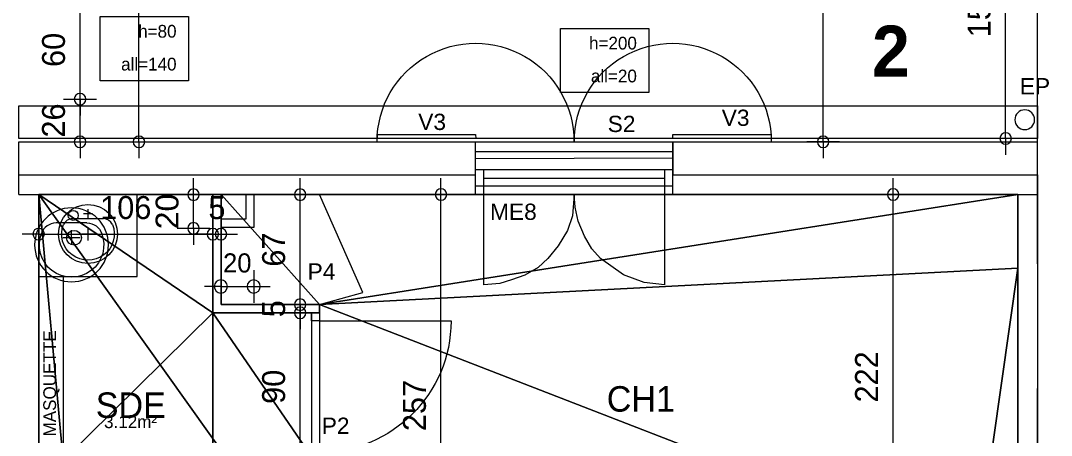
# Model space of a CAD drawing. Header units: metres. Extents: x 1.8 to 61.8, y -52.8 to -10.8.
# Drawn here: x 37.31 to 43.59, y -19.31 to -16.79 of the extents above; entities that cross this region are included whole.
import ezdxf
from ezdxf.enums import TextEntityAlignment as Align
from ezdxf.lldxf.tags import DXFTag

# ---------------------------------------------------------------- set-up
doc = ezdxf.new("R2010")
doc.units = ezdxf.units.M
doc.header["$MEASUREMENT"] = 0
for name, color, linetype in [('Calque commun', 7, 'Continuous'), ('Calque2', 7, 'Continuous'), ('Calque4', 7, 'Continuous'), ('Calque90', 7, 'Continuous'), ('Textes', 7, 'Continuous')]:
    doc.layers.add(name, color=color, linetype=linetype)
doc.styles.add('Arial18', font='arial.ttf', dxfattribs={"height": 0.139163})
doc.styles.add('Arial8', font='arial.ttf', dxfattribs={"height": 0.098961})
doc.styles.add('Century Gothic', font='GOTHICB.TTF', dxfattribs={"height": 0.31023})
doc.styles.add('Century Gothic11', font='GOTHIC.TTF', dxfattribs={"height": 0.139636})
doc.styles.add('Century Gothic19', font='GOTHIC.TTF', dxfattribs={"height": 0.155151})
doc.styles.add('Century Gothic22', font='GOTHIC.TTF', dxfattribs={"height": 0.116363})
doc.styles.add('Century Gothic5', font='GOTHIC.TTF', dxfattribs={"height": 0.077575})
tags = doc.linetypes.add('HIDDEN2', pattern=[0.1875, 0.125, -0.0625]).pattern_tags.tags
tags[6:7] = [DXFTag(74, 4), DXFTag(75, 0), DXFTag(340, '0'), DXFTag(46, 1.0), DXFTag(50, 0.0), DXFTag(44, 0.0), DXFTag(45, 0.0)]
tags[4:5] = [DXFTag(74, 4), DXFTag(75, 0), DXFTag(340, '0'), DXFTag(46, 1.0), DXFTag(50, 0.0), DXFTag(44, 0.0), DXFTag(45, 0.0)]

# ---------------------------------------------------------------- blocks, each defined once
blk = doc.blocks.new('Block54246')
at = {"layer": 'Calque commun', "color": 7, "linetype": 'Continuous', "lineweight": 9}
for p, q in [((43.5037, -26.3266), (43.5037, -19.0266)), ((43.3837, -26.2066), (43.3837, -19.1466))]:
    blk.add_line(p, q, dxfattribs=at)
blk = doc.blocks.new('Block54252')
at = {"layer": 'Calque commun', "color": 7, "linetype": 'Continuous', "lineweight": 18}
for p, q in [((43.5037, -15.3624), (43.5037, -14.3466)), ((43.5037, -18.269), (43.5037, -15.9624))]:
    blk.add_line(p, q, dxfattribs=at)
at = {"layer": 'Calque commun', "color": 7, "linetype": 'Continuous', "lineweight": 9}
for p, q in [((43.7037, -15.3624), (43.7037, -14.5466)), ((43.8237, -15.3624), (43.8237, -14.6666)), ((43.7037, -18.269), (43.7037, -15.9624)), ((43.8237, -18.269), (43.8237, -15.9624))]:
    blk.add_line(p, q, dxfattribs=at)
blk = doc.blocks.new('Block54734')
at = {"layer": 'Calque commun', "color": 7, "linetype": 'Continuous', "lineweight": 9}
blk.add_line((37.4237, -26.2066), (37.4237, -17.8466), dxfattribs=at)
blk = doc.blocks.new('Block54735')
at = {"layer": 'Calque commun', "color": 7, "linetype": 'Continuous', "lineweight": 9}
for p, q in [((37.3037, -17.8466), (37.3037, -17.5266)), ((43.5037, -17.8466), (43.5037, -17.5266)), ((37.3037, -17.7266), (40.0837, -17.7266)), ((41.2837, -17.7266), (43.5037, -17.7266)), ((37.3037, -17.8466), (40.0837, -17.8466)), ((41.2837, -17.8466), (43.5037, -17.8466))]:
    blk.add_line(p, q, dxfattribs=at)
at = {"layer": 'Calque commun', "color": 7, "linetype": 'Continuous', "lineweight": 18}
for p, q in [((37.3037, -17.5266), (40.0837, -17.5266)), ((41.2837, -17.5266), (43.5037, -17.5266))]:
    blk.add_line(p, q, dxfattribs=at)
blk = doc.blocks.new('Block54736')
at = {"layer": 'Calque commun', "color": 7, "linetype": 'Continuous', "lineweight": 9}
for p, q in [((43.5037, -17.7266), (43.5037, -26.3266)), ((43.3837, -17.8466), (43.3837, -26.2066))]:
    blk.add_line(p, q, dxfattribs=at)
blk = doc.blocks.new('@PRES_1_$$_1')
at = {"layer": 'Calque commun', "color": 5, "linetype": 'Continuous', "lineweight": 9}
for p, q in [((0, 0.32), (1.2, 0.32)), ((1.2, 0.15), (0, 0.15)), ((0.05, 0.05), (0.05, 0.15)), ((1.15, 0.15), (1.15, 0.05)), ((0.05, 0.1), (1.15, 0.1)), ((1.2, 0.05), (0, 0.05)), ((0, 0), (1.2, 0))]:
    blk.add_line(p, q, dxfattribs=at)
blk = doc.blocks.new('@PRES_1_$$_1-2')
at = {"layer": 'Calque commun', "color": 7, "linetype": 'Continuous', "lineweight": 9}
blk.add_line((0, 0), (0, 0.32), dxfattribs=at)
blk = doc.blocks.new('@PRES_1_$$_1-3')
at = {"layer": 'Calque commun', "color": 7, "linetype": 'Continuous', "lineweight": 9}
blk.add_line((0, 0), (0, 0.32), dxfattribs=at)
blk = doc.blocks.new('INTER_2D_COMB')
at = {"layer": 'Calque4', "color": 0, "linetype": 'ByBlock', "lineweight": -2}
for name in ['@PRES_1_$$_1', '@PRES_1_$$_1-2']:
    blk.add_blockref(name, (0, 0), dxfattribs=at)
at = {"layer": 'Calque4', "color": 0, "linetype": 'ByBlock', "lineweight": -2, "extrusion": (0, 0, -1), "xscale": -1, "yscale": -1, "zscale": -1, "rotation": -180}
blk.add_blockref('@PRES_1_$$_1-3', (-1.2, 0), dxfattribs=at)
blk = doc.blocks.new('PLACED_COMB')
at = {"layer": 'Calque4', "color": 0, "linetype": 'ByBlock', "lineweight": -2}
blk.add_blockref('INTER_2D_COMB', (0, 0), dxfattribs=at)
blk = doc.blocks.new('new85')
at = {"layer": 'Calque commun', "color": 5, "linetype": 'Continuous', "lineweight": 9}
blk.add_arc((0, 0), 0.5, 0, 359.99941, dxfattribs=at)
blk = doc.blocks.new('new86')
at = {"layer": 'Calque commun', "color": 5, "linetype": 'Continuous', "lineweight": 9}
blk.add_arc((0, 0), 0.5, 0, 359.99941, dxfattribs=at)
blk = doc.blocks.new('DimLine55255')
at = {"layer": 'Calque commun', "color": 5, "linetype": 'Continuous', "lineweight": 9}
for p, q in [((38.0339, -15.6712), (38.0339, -15.5712)), ((37.9339, -15.6713), (38.1339, -15.6712)), ((38.0342, -17.5266), (38.0339, -15.6712)), ((37.9342, -17.5266), (38.1342, -17.5266)), ((38.0342, -17.5266), (38.0343, -17.6266))]:
    blk.add_line(p, q, dxfattribs=at)
at = {"layer": 'Calque commun', "color": 5, "linetype": 'Continuous', "lineweight": 9, "xscale": 0.07000000152307811, "yscale": 0.07000000152307811, "zscale": 0.07000000029802322, "rotation": 90.01071929887948}
for name, p in [('new86', (38.0339, -15.6712)), ('new85', (38.0342, -17.5266))]:
    blk.add_blockref(name, p, dxfattribs=at)
at = {"layer": 'Calque commun', "color": 5, "linetype": 'Continuous', "lineweight": 9, "style": 'Century Gothic11'}
blk.add_text('186', height=0.13964, rotation=90.01072, dxfattribs=at).set_placement((37.9841, -16.5989), align=Align.BOTTOM_CENTER)
blk = doc.blocks.new('new153')
at = {"layer": 'Calque commun', "color": 5, "linetype": 'Continuous', "lineweight": 9}
blk.add_arc((0, 0), 0.5, 0, 359.99941, dxfattribs=at)
blk = doc.blocks.new('new154')
at = {"layer": 'Calque commun', "color": 5, "linetype": 'Continuous', "lineweight": 9}
blk.add_arc((0, 0), 0.5, 0, 359.99941, dxfattribs=at)
blk = doc.blocks.new('DimLine55841')
at = {"layer": 'Calque commun', "color": 5, "linetype": 'Continuous', "lineweight": 9}
for p, q in [((37.6756, -17.267), (37.6756, -17.167)), ((37.5756, -17.267), (37.7756, -17.267)), ((37.6756, -17.5266), (37.6756, -17.267)), ((37.5756, -17.5266), (37.7756, -17.5266)), ((37.6756, -17.5266), (37.6756, -17.6266))]:
    blk.add_line(p, q, dxfattribs=at)
at = {"layer": 'Calque commun', "color": 5, "linetype": 'Continuous', "lineweight": 9, "xscale": 0.07000000029802322, "yscale": 0.07000000029802322, "zscale": 0.07000000029802322, "rotation": 90}
for name, p in [('new154', (37.6756, -17.267)), ('new153', (37.6756, -17.5266))]:
    blk.add_blockref(name, p, dxfattribs=at)
at = {"layer": 'Calque commun', "color": 5, "linetype": 'Continuous', "lineweight": 9, "style": 'Century Gothic11'}
blk.add_text('26', height=0.13964, rotation=90, dxfattribs=at).set_placement((37.6256, -17.3968), align=Align.BOTTOM_CENTER)
blk = doc.blocks.new('new155')
at = {"layer": 'Calque commun', "color": 5, "linetype": 'Continuous', "lineweight": 9}
blk.add_arc((0, 0), 0.5, 0, 359.99941, dxfattribs=at)
blk = doc.blocks.new('new156')
at = {"layer": 'Calque commun', "color": 5, "linetype": 'Continuous', "lineweight": 9}
blk.add_arc((0, 0), 0.5, 0, 359.99941, dxfattribs=at)
blk = doc.blocks.new('DimLine55849')
at = {"layer": 'Calque commun', "color": 5, "linetype": 'Continuous', "lineweight": 9}
for p, q in [((37.6756, -16.667), (37.6756, -16.567)), ((37.5756, -16.667), (37.7756, -16.667)), ((37.6756, -17.267), (37.6756, -16.667)), ((37.5756, -17.267), (37.7756, -17.267)), ((37.6756, -17.267), (37.6756, -17.367))]:
    blk.add_line(p, q, dxfattribs=at)
at = {"layer": 'Calque commun', "color": 5, "linetype": 'Continuous', "lineweight": 9, "xscale": 0.07000000029802322, "yscale": 0.07000000029802322, "zscale": 0.07000000029802322, "rotation": 90}
for name, p in [('new156', (37.6756, -16.667)), ('new155', (37.6756, -17.267))]:
    blk.add_blockref(name, p, dxfattribs=at)
at = {"layer": 'Calque commun', "color": 5, "linetype": 'Continuous', "lineweight": 9, "style": 'Century Gothic11'}
blk.add_text('60', height=0.13964, rotation=90, dxfattribs=at).set_placement((37.6256, -16.967), align=Align.BOTTOM_CENTER)
blk = doc.blocks.new('new159')
at = {"layer": 'Calque commun', "color": 5, "linetype": 'Continuous', "lineweight": 9}
blk.add_arc((0, 0), 0.5, 0, 359.99941, dxfattribs=at)
blk = doc.blocks.new('new160')
at = {"layer": 'Calque commun', "color": 5, "linetype": 'Continuous', "lineweight": 9}
blk.add_arc((0, 0), 0.5, 0, 359.99941, dxfattribs=at)
blk = doc.blocks.new('DimLine55865')
at = {"layer": 'Calque commun', "color": 5, "linetype": 'Continuous', "lineweight": 9}
for p, q in [((43.3102, -15.9624), (43.3102, -15.8624)), ((43.4101, -15.9624), (43.2102, -15.9624)), ((43.3102, -17.5066), (43.3102, -15.9624)), ((43.4101, -17.5066), (43.2102, -17.5066)), ((43.3102, -17.5066), (43.3102, -17.6066))]:
    blk.add_line(p, q, dxfattribs=at)
at = {"layer": 'Calque commun', "color": 5, "linetype": 'Continuous', "lineweight": 9, "xscale": 0.07000000029802322, "yscale": 0.07000000029802322, "zscale": 0.07000000029802322, "rotation": 90}
for name, p in [('new160', (43.3102, -15.9624)), ('new159', (43.3102, -17.5066))]:
    blk.add_blockref(name, p, dxfattribs=at)
at = {"layer": 'Calque commun', "color": 5, "linetype": 'Continuous', "lineweight": 9, "style": 'Century Gothic11'}
blk.add_text('154', height=0.13964, rotation=90, dxfattribs=at).set_placement((43.2602, -16.7345), align=Align.BOTTOM_CENTER)
blk = doc.blocks.new('new301')
at = {"layer": 'Calque commun', "color": 5, "linetype": 'Continuous', "lineweight": 9}
blk.add_arc((0, 0), 0.5, 0, 359.99941, dxfattribs=at)
blk = doc.blocks.new('new302')
at = {"layer": 'Calque commun', "color": 5, "linetype": 'Continuous', "lineweight": 9}
blk.add_arc((0, 0), 0.5, 0, 359.99941, dxfattribs=at)
blk = doc.blocks.new('DimLine59159')
at = {"layer": 'Calque commun', "color": 5, "linetype": 'Continuous', "lineweight": 9}
for p, q in [((42.1987, -14.3466), (42.1987, -14.2466)), ((42.2987, -14.3466), (42.0987, -14.3466)), ((42.1991, -17.5266), (42.1987, -14.3466)), ((42.299, -17.5266), (42.0991, -17.5266)), ((42.1991, -17.5266), (42.1991, -17.6266))]:
    blk.add_line(p, q, dxfattribs=at)
at = {"layer": 'Calque commun', "color": 5, "linetype": 'Continuous', "lineweight": 9, "xscale": 0.07000000071530608, "yscale": 0.07000000071530608, "zscale": 0.07000000029802322, "rotation": 90.00625610286899}
for name, p in [('new302', (42.1987, -14.3466)), ('new301', (42.1991, -17.5266))]:
    blk.add_blockref(name, p, dxfattribs=at)
at = {"layer": 'Calque commun', "color": 5, "linetype": 'Continuous', "lineweight": 9, "style": 'Century Gothic11'}
blk.add_text('318', height=0.13964, rotation=90.00625, dxfattribs=at).set_placement((42.1489, -15.9366), align=Align.BOTTOM_CENTER)
blk = doc.blocks.new('@PRES_1_$$_1-58')
at = {"layer": 'Calque commun', "color": 5, "linetype": 'Continuous', "lineweight": 9}
blk.add_line((0.05, 0.05), (0.05, 0.85), dxfattribs=at)
at = {"layer": 'Calque commun', "color": 5, "linetype": 'Continuous', "lineweight": 9, "extrusion": (0, 0, -1)}
blk.add_arc((-0.05, 0.05), 0.8, 90, 180, dxfattribs=at)
at = {"layer": 'Calque commun', "color": 5, "linetype": 'Continuous', "lineweight": 9}
mesh = blk.add_polyface(dxfattribs=at)
corners = [(0, 0), (0, 0.05), (0.05, 0.05), (0.05, 0)]
mesh.append_faces([[corners[k] for k in face] for face in [(0, 1, 2, 3)]], dxfattribs={"color": 5})
mesh = blk.add_polyface(dxfattribs=at)
corners = [(0.85, 0), (0.85, 0.05), (0.9, 0.05), (0.9, 0)]
mesh.append_faces([[corners[k] for k in face] for face in [(0, 1, 2, 3)]], dxfattribs={"color": 5})
blk = doc.blocks.new('@PRES_1_$$_1-59')
at = {"layer": 'Calque commun', "color": 0, "linetype": 'ByBlock', "lineweight": -2}
blk.add_line((0, 0), (0, 0.05), dxfattribs=at)
blk = doc.blocks.new('@PRES_1_$$_1-60')
at = {"layer": 'Calque commun', "color": 0, "linetype": 'ByBlock', "lineweight": -2}
blk.add_line((0, 0), (0, 0.05), dxfattribs=at)
blk = doc.blocks.new('INTER_2D_COMB20')
at = {"layer": 'Calque commun', "color": 0, "linetype": 'ByBlock', "lineweight": -2}
blk.add_blockref('@PRES_1_$$_1-58', (0, 0), dxfattribs=at)
at = {"layer": 'Calque commun', "color": 15, "linetype": 'Continuous', "lineweight": 18}
blk.add_blockref('@PRES_1_$$_1-59', (0, 0), dxfattribs=at)
at = {"layer": 'Calque commun', "color": 15, "linetype": 'Continuous', "lineweight": 18, "extrusion": (0, 0, -1), "xscale": -1, "yscale": -1, "zscale": -1, "rotation": -180}
blk.add_blockref('@PRES_1_$$_1-60', (-0.9, 0), dxfattribs=at)
blk = doc.blocks.new('PLACED_COMB20')
at = {"layer": 'Calque commun', "color": 0, "linetype": 'ByBlock', "lineweight": -2}
blk.add_blockref('INTER_2D_COMB20', (0, 0), dxfattribs=at)
blk = doc.blocks.new('xmodule1pcentniv1-13')
at = {"layer": 'Calque commun', "color": 5, "linetype": 'Continuous', "lineweight": 9}
blk.add_arc((0, 0), 0.5, 0, 359.99941, dxfattribs=at)
blk = doc.blocks.new('xmodule1pcentniv1-14')
at = {"layer": 'Calque commun', "color": 5, "linetype": 'Continuous', "lineweight": 9}
blk.add_arc((0, 0), 0.5, 0, 359.99941, dxfattribs=at)
blk = doc.blocks.new('DimLine54955')
at = {"layer": 'Calque commun', "color": 5, "linetype": 'Continuous', "lineweight": 9}
for p, q in [((42.6251, -17.8273), (42.6251, -17.7273)), ((42.5251, -17.8273), (42.7251, -17.8273)), ((42.6251, -20.0466), (42.6251, -17.8273)), ((42.7251, -20.0466), (42.5251, -20.0466)), ((42.6251, -20.0466), (42.6251, -20.1466))]:
    blk.add_line(p, q, dxfattribs=at)
at = {"layer": 'Calque commun', "color": 5, "linetype": 'Continuous', "lineweight": 9, "xscale": 0.07000000029802322, "yscale": 0.07000000029802322, "zscale": 0.07000000029802322, "rotation": 90}
for name, p in [('xmodule1pcentniv1-14', (42.6251, -17.8273)), ('xmodule1pcentniv1-13', (42.6251, -20.0466))]:
    blk.add_blockref(name, p, dxfattribs=at)
at = {"layer": 'Calque commun', "color": 5, "linetype": 'Continuous', "lineweight": 9, "style": 'Century Gothic11'}
blk.add_text('222', height=0.13964, rotation=90, dxfattribs=at).set_placement((42.5751, -18.937), align=Align.BOTTOM_CENTER)
blk = doc.blocks.new('xmodule1pcentniv1-35')
at = {"layer": 'Calque commun', "color": 5, "linetype": 'Continuous', "lineweight": 9}
blk.add_arc((0, 0), 0.5, 0, 359.99941, dxfattribs=at)
blk = doc.blocks.new('xmodule1pcentniv1-36')
at = {"layer": 'Calque commun', "color": 5, "linetype": 'Continuous', "lineweight": 9}
blk.add_arc((0, 0), 0.5, 0, 359.99941, dxfattribs=at)
blk = doc.blocks.new('DimLine55043')
at = {"layer": 'Calque commun', "color": 5, "linetype": 'Continuous', "lineweight": 9}
for p, q in [((39.8728, -17.8266), (39.8728, -17.7266)), ((39.9728, -17.8266), (39.7728, -17.8266)), ((39.8728, -20.396), (39.8728, -17.8266)), ((39.9728, -20.396), (39.7728, -20.396)), ((39.8728, -20.396), (39.8728, -20.496))]:
    blk.add_line(p, q, dxfattribs=at)
at = {"layer": 'Calque commun', "color": 5, "linetype": 'Continuous', "lineweight": 9, "xscale": 0.07000000029802322, "yscale": 0.07000000029802322, "zscale": 0.07000000029802322, "rotation": 90}
for name, p in [('xmodule1pcentniv1-36', (39.8728, -17.8266)), ('xmodule1pcentniv1-35', (39.8728, -20.396))]:
    blk.add_blockref(name, p, dxfattribs=at)
at = {"layer": 'Calque commun', "color": 5, "linetype": 'Continuous', "lineweight": 9, "style": 'Century Gothic11'}
blk.add_text('257', height=0.13964, rotation=90, dxfattribs=at).set_placement((39.8228, -19.1113), align=Align.BOTTOM_CENTER)
blk = doc.blocks.new('xmodule1pcentniv1-51')
at = {"layer": 'Calque commun', "color": 5, "linetype": 'Continuous', "lineweight": 9}
blk.add_arc((0, 0), 0.5, 0, 359.99941, dxfattribs=at)
blk = doc.blocks.new('xmodule1pcentniv1-52')
at = {"layer": 'Calque commun', "color": 5, "linetype": 'Continuous', "lineweight": 9}
blk.add_arc((0, 0), 0.5, 0, 359.99941, dxfattribs=at)
blk = doc.blocks.new('DimLine55123')
at = {"layer": 'Calque commun', "color": 5, "linetype": 'Continuous', "lineweight": 9}
for p, q in [((39.0154, -18.5473), (39.0154, -18.4473)), ((38.9154, -18.5473), (39.1154, -18.5473)), ((39.0154, -19.4473), (39.0154, -18.5473)), ((38.9154, -19.4473), (39.1154, -19.4473)), ((39.0154, -19.4473), (39.0154, -19.5473))]:
    blk.add_line(p, q, dxfattribs=at)
at = {"layer": 'Calque commun', "color": 5, "linetype": 'Continuous', "lineweight": 9, "xscale": 0.07000000029802322, "yscale": 0.07000000029802322, "zscale": 0.07000000029802322, "rotation": 90}
for name, p in [('xmodule1pcentniv1-52', (39.0154, -18.5473)), ('xmodule1pcentniv1-51', (39.0154, -19.4473))]:
    blk.add_blockref(name, p, dxfattribs=at)
at = {"layer": 'Calque commun', "color": 5, "linetype": 'Continuous', "lineweight": 9, "style": 'Century Gothic11'}
blk.add_text('90', height=0.13964, rotation=90, dxfattribs=at).set_placement((38.9654, -18.9973), align=Align.BOTTOM_CENTER)
blk = doc.blocks.new('xmodule1pcentniv1-53')
at = {"layer": 'Calque commun', "color": 5, "linetype": 'Continuous', "lineweight": 9}
blk.add_arc((0, 0), 0.5, 0, 359.99941, dxfattribs=at)
blk = doc.blocks.new('xmodule1pcentniv1-54')
at = {"layer": 'Calque commun', "color": 5, "linetype": 'Continuous', "lineweight": 9}
blk.add_arc((0, 0), 0.5, 0, 359.99941, dxfattribs=at)
blk = doc.blocks.new('DimLine55131')
at = {"layer": 'Calque commun', "color": 5, "linetype": 'Continuous', "lineweight": 9}
for p, q in [((39.0154, -18.4973), (39.0154, -18.3973)), ((38.9154, -18.4973), (39.1154, -18.4973)), ((39.0154, -18.5473), (39.0154, -18.4973)), ((38.9154, -18.5473), (39.1154, -18.5473)), ((39.0154, -18.5473), (39.0154, -18.6473))]:
    blk.add_line(p, q, dxfattribs=at)
at = {"layer": 'Calque commun', "color": 5, "linetype": 'Continuous', "lineweight": 9, "xscale": 0.07000000029802322, "yscale": 0.07000000029802322, "zscale": 0.07000000029802322, "rotation": 90}
for name, p in [('xmodule1pcentniv1-54', (39.0154, -18.4973)), ('xmodule1pcentniv1-53', (39.0154, -18.5473))]:
    blk.add_blockref(name, p, dxfattribs=at)
at = {"layer": 'Calque commun', "color": 5, "linetype": 'Continuous', "lineweight": 9, "style": 'Century Gothic11'}
blk.add_text('5', height=0.1396, rotation=90, dxfattribs=at).set_placement((38.9654, -18.5223), align=Align.BOTTOM_CENTER)
blk = doc.blocks.new('xmodule1pcentniv1-55')
at = {"layer": 'Calque commun', "color": 5, "linetype": 'Continuous', "lineweight": 9}
blk.add_arc((0, 0), 0.5, 0, 359.99941, dxfattribs=at)
blk = doc.blocks.new('xmodule1pcentniv1-56')
at = {"layer": 'Calque commun', "color": 5, "linetype": 'Continuous', "lineweight": 9}
blk.add_arc((0, 0), 0.5, 0, 359.99941, dxfattribs=at)
blk = doc.blocks.new('DimLine55139')
at = {"layer": 'Calque commun', "color": 5, "linetype": 'Continuous', "lineweight": 9}
for p, q in [((39.0154, -17.828), (39.0154, -17.728)), ((38.9154, -17.828), (39.1154, -17.828)), ((39.0154, -18.4973), (39.0154, -17.828)), ((38.9154, -18.4973), (39.1154, -18.4973)), ((39.0154, -18.4973), (39.0154, -18.5973))]:
    blk.add_line(p, q, dxfattribs=at)
at = {"layer": 'Calque commun', "color": 5, "linetype": 'Continuous', "lineweight": 9, "xscale": 0.07000000029802322, "yscale": 0.07000000029802322, "zscale": 0.07000000029802322, "rotation": 90}
for name, p in [('xmodule1pcentniv1-56', (39.0154, -17.828)), ('xmodule1pcentniv1-55', (39.0154, -18.4973))]:
    blk.add_blockref(name, p, dxfattribs=at)
at = {"layer": 'Calque commun', "color": 5, "linetype": 'Continuous', "lineweight": 9, "style": 'Century Gothic11'}
blk.add_text('67', height=0.13964, rotation=90, dxfattribs=at).set_placement((38.9654, -18.1626), align=Align.BOTTOM_CENTER)
blk = doc.blocks.new('xmodule1pcentniv1-69')
at = {"layer": 'Calque commun', "color": 5, "linetype": 'Continuous', "lineweight": 9}
blk.add_arc((0, 0), 0.5, 0, 359.99941, dxfattribs=at)
blk = doc.blocks.new('xmodule1pcentniv1-70')
at = {"layer": 'Calque commun', "color": 5, "linetype": 'Continuous', "lineweight": 9}
blk.add_arc((0, 0), 0.5, 0, 359.99941, dxfattribs=at)
blk = doc.blocks.new('DimLine55219')
at = {"layer": 'Calque commun', "color": 5, "linetype": 'Continuous', "lineweight": 9}
for p, q in [((38.4838, -17.9684), (38.4838, -18.1684)), ((38.5338, -18.1684), (38.5338, -17.9684)), ((38.4838, -18.0684), (38.3838, -18.0684)), ((38.4838, -18.0684), (38.5338, -18.0684)), ((38.5338, -18.0684), (38.6338, -18.0684))]:
    blk.add_line(p, q, dxfattribs=at)
at = {"layer": 'Calque commun', "color": 5, "linetype": 'Continuous', "lineweight": 9, "xscale": 0.07000000029802322, "yscale": 0.07000000029802322, "zscale": 0.07000000029802322}
for name, p in [('xmodule1pcentniv1-69', (38.4838, -18.0684)), ('xmodule1pcentniv1-70', (38.5338, -18.0684))]:
    blk.add_blockref(name, p, dxfattribs=at)
at = {"layer": 'Calque commun', "color": 5, "linetype": 'Continuous', "lineweight": 9, "style": 'Century Gothic11'}
blk.add_text('5', height=0.1396, dxfattribs=at).set_placement((38.5088, -18.0184), align=Align.BOTTOM_CENTER)
blk = doc.blocks.new('xmodule1pcentniv1-71')
at = {"layer": 'Calque commun', "color": 5, "linetype": 'Continuous', "lineweight": 9}
blk.add_arc((0, 0), 0.5, 0, 359.99941, dxfattribs=at)
blk = doc.blocks.new('xmodule1pcentniv1-72')
at = {"layer": 'Calque commun', "color": 5, "linetype": 'Continuous', "lineweight": 9}
blk.add_arc((0, 0), 0.5, 0, 359.99941, dxfattribs=at)
blk = doc.blocks.new('DimLine55227')
at = {"layer": 'Calque commun', "color": 5, "linetype": 'Continuous', "lineweight": 9}
for p, q in [((37.4238, -17.9677), (37.4237, -18.1677)), ((38.4838, -17.9684), (38.4837, -18.1684)), ((37.4237, -18.0677), (37.3237, -18.0676)), ((37.4237, -18.0677), (38.4838, -18.0684)), ((38.4838, -18.0684), (38.5838, -18.0685))]:
    blk.add_line(p, q, dxfattribs=at)
at = {"layer": 'Calque commun', "color": 5, "linetype": 'Continuous', "lineweight": 9, "xscale": 0.06999999328768533, "yscale": 0.06999999328768533, "zscale": 0.07000000029802322, "rotation": -0.03793334936625004}
for name, p in [('xmodule1pcentniv1-71', (37.4237, -18.0677)), ('xmodule1pcentniv1-72', (38.4838, -18.0684))]:
    blk.add_blockref(name, p, dxfattribs=at)
at = {"layer": 'Calque commun', "color": 5, "linetype": 'Continuous', "lineweight": 9, "style": 'Century Gothic11'}
blk.add_text('106', height=0.13964, rotation=359.96206, dxfattribs=at).set_placement((37.9538, -18.0181), align=Align.BOTTOM_CENTER)
blk = doc.blocks.new('vasque1')
at = {"layer": 'Calque2', "color": 6, "linetype": 'Continuous', "lineweight": 9}
for p, q in [((-0.094, -0.092), (0.094, -0.092)), ((-0.0533, -0.182), (0.0533, -0.182)), ((0, -0.182), (0, -0.135)), ((0, -0.182), (0, -0.224))]:
    blk.add_line(p, q, dxfattribs=at)
at = {"layer": 'Calque2', "color": 6, "linetype": 'Continuous', "lineweight": 9, "flags": 128}
for points in [[(0, -0.45, -1), (0, 0)], [(0, 0, -1), (0, -0.45)], [(0.02, -0.046, 1), (-0.04, -0.046, 1), (0.02, -0.046)], [(-0.094, -0.092, 0.324927), (-0.1834, -0.157)], [(0.094, -0.092, -0.324927), (0.1834, -0.157)], [(-0.1814, -0.1514, 1.494518), (0.1814, -0.1514)], [(0.03, -0.182, 1), (-0.06, -0.182, 1), (0.03, -0.182)]]:
    blk.add_lwpolyline(points, format="xyb", dxfattribs=at)
blk = doc.blocks.new('vasqu450')
at = {"layer": 'Calque commun', "color": 6, "linetype": 'Continuous', "lineweight": 9}
blk.add_line((0.1207, 0.1168), (-0.1173, 0.117), dxfattribs=at)
for radius, start, end in [(0.225, 359.99999, 359.9994), (0.2, 158.39995, 21.60003)]:
    blk.add_arc((0, 0), radius, start, end, dxfattribs=at)
at = {"layer": 'Calque commun', "color": 6, "linetype": 'Continuous', "lineweight": 9, "extrusion": (0, 0, -1)}
for centre, start, end in [((0.112, 0.0327), 28.97343, 86.40656), ((-0.112, 0.0327), 93.59344, 151.02657)]:
    blk.add_arc(centre, 0.0845, start, end, dxfattribs=at)
at = {"layer": 'Calque90', "color": 6, "linetype": 'Continuous', "lineweight": 9}
for p, q in [((0, 0.19), (0, 0.12)), ((0.035, 0.155), (-0.035, 0.155)), ((-0.05, 0), (0.05, 0)), ((0, 0.05), (0, -0.05))]:
    blk.add_line(p, q, dxfattribs=at)
blk = doc.blocks.new('meuble vasque 60x50')
at = {"layer": 'Calque commun', "color": 0, "linetype": 'ByBlock', "lineweight": -2, "xscale": 0.800000011920929, "yscale": 0.800000011920929, "zscale": 0.800000011920929}
blk.add_blockref('vasqu450', (0.2994, -0.241), dxfattribs=at)
at = {"layer": 'Calque commun', "color": 0, "linetype": 'ByBlock', "lineweight": -2}
blk.add_blockref('vasque1', (0.3994, -0.0819), dxfattribs=at)
at = {"layer": 'Calque commun', "color": 6, "linetype": 'Continuous', "lineweight": 9}
mesh = blk.add_polyface(dxfattribs=at)
corners = [(-0.0006, -0.0002), (0.5994, -0.0002), (0.5994, -0.5002), (-0.0006, -0.5002)]
mesh.append_faces([[corners[k] for k in face] for face in [(0, 1, 2, 3)]], dxfattribs={"color": 6})
blk = doc.blocks.new('xmodule1pcentniv1-107')
at = {"layer": 'Calque commun', "color": 5, "linetype": 'Continuous', "lineweight": 9}
blk.add_arc((0, 0), 0.5, 0, 359.99941, dxfattribs=at)
blk = doc.blocks.new('xmodule1pcentniv1-108')
at = {"layer": 'Calque commun', "color": 5, "linetype": 'Continuous', "lineweight": 9}
blk.add_arc((0, 0), 0.5, 0, 359.99941, dxfattribs=at)
blk = doc.blocks.new('DimLine60944')
at = {"layer": 'Calque commun', "color": 5, "linetype": 'Continuous', "lineweight": 9}
for p, q in [((38.3666, -17.828), (38.3666, -17.728)), ((38.4666, -17.828), (38.2666, -17.828)), ((38.3666, -18.033), (38.3666, -17.828)), ((38.4666, -18.033), (38.2666, -18.033)), ((38.3666, -18.033), (38.3666, -18.133))]:
    blk.add_line(p, q, dxfattribs=at)
at = {"layer": 'Calque commun', "color": 5, "linetype": 'Continuous', "lineweight": 9, "xscale": 0.07000000029802322, "yscale": 0.07000000029802322, "zscale": 0.07000000029802322, "rotation": 90}
for name, p in [('xmodule1pcentniv1-108', (38.3666, -17.828)), ('xmodule1pcentniv1-107', (38.3666, -18.033))]:
    blk.add_blockref(name, p, dxfattribs=at)
at = {"layer": 'Calque commun', "color": 5, "linetype": 'Continuous', "lineweight": 9, "style": 'Arial18'}
blk.add_text('20', height=0.13916, rotation=90, dxfattribs=at).set_placement((38.3166, -17.9305), align=Align.BOTTOM_CENTER)
blk = doc.blocks.new('xmodule1pcentniv1-113')
at = {"layer": 'Calque commun', "color": 5, "linetype": 'Continuous', "lineweight": 9}
blk.add_arc((0, 0), 0.5, 0, 359.99941, dxfattribs=at)
blk = doc.blocks.new('xmodule1pcentniv1-114')
at = {"layer": 'Calque commun', "color": 5, "linetype": 'Continuous', "lineweight": 9}
blk.add_arc((0, 0), 0.5, 0, 359.99941, dxfattribs=at)
blk = doc.blocks.new('DimLine60990')
at = {"layer": 'Calque commun', "color": 5, "linetype": 'Continuous', "lineweight": 9}
for p, q in [((38.5326, -18.2865), (38.5326, -18.4865)), ((38.7326, -18.2865), (38.7326, -18.4865)), ((38.5326, -18.3865), (38.4326, -18.3865)), ((38.5326, -18.3865), (38.7326, -18.3865)), ((38.7326, -18.3865), (38.8326, -18.3865))]:
    blk.add_line(p, q, dxfattribs=at)
at = {"layer": 'Calque commun', "color": 5, "linetype": 'Continuous', "lineweight": 9, "xscale": 0.07999999821186066, "yscale": 0.07999999821186066, "zscale": 0.07999999821186066}
for name, p in [('xmodule1pcentniv1-113', (38.5326, -18.3865)), ('xmodule1pcentniv1-114', (38.7326, -18.3865))]:
    blk.add_blockref(name, p, dxfattribs=at)
at = {"layer": 'Calque commun', "color": 5, "linetype": 'Continuous', "lineweight": 9, "style": 'Century Gothic22'}
blk.add_text('20', height=0.11636, rotation=0.00382, dxfattribs=at).set_placement((38.6326, -18.3365), align=Align.BOTTOM_CENTER)
blk = doc.blocks.new('xmodule1pcentniv1-117')
at = {"layer": 'Calque commun', "color": 15, "linetype": 'Continuous', "lineweight": 18}
for p, q in [((38.4838, -18.5467), (38.4838, -17.8273)), ((38.4838, -17.8273), (38.5338, -17.8273)), ((38.5338, -18.028), (38.5338, -17.8273)), ((38.6838, -17.8279), (38.6838, -17.9779)), ((38.6838, -17.8279), (38.7338, -17.8279)), ((38.7338, -17.8279), (38.7338, -18.0279)), ((38.6838, -17.9779), (38.5338, -17.978)), ((38.7338, -18.0279), (38.5338, -18.028)), ((38.5338, -18.4967), (38.5338, -18.078)), ((39.1338, -18.4967), (38.5338, -18.4967)), ((39.1338, -18.5467), (39.1338, -18.4967)), ((39.1338, -18.5467), (38.4838, -18.5467)), ((39.1338, -18.5467), (39.0838, -18.5467)), ((39.0838, -18.5467), (39.0838, -18.5467)), ((39.1338, -18.5467), (39.1338, -18.5467))]:
    blk.add_line(p, q, dxfattribs=at)
at = {"layer": 'Calque commun', "color": 7, "linetype": 'Continuous', "lineweight": 9}
for p, q in [((39.3969, -18.4225), (39.1338, -17.8273)), ((37.5737, -18.3266), (37.5737, -19.6266)), ((39.1338, -18.4967), (39.3969, -18.4225))]:
    blk.add_line(p, q, dxfattribs=at)
at = {"layer": 'Calque commun', "color": 5, "linetype": 'Continuous', "lineweight": 9}
for name in ['DimLine60944', 'DimLine55139', 'DimLine55043', 'DimLine54955', 'DimLine55227', 'DimLine55219', 'DimLine60990', 'DimLine55123', 'DimLine55131']:
    blk.add_blockref(name, (0, 0), dxfattribs=at)
at = {"layer": 'Calque commun', "color": 0, "linetype": 'ByBlock', "lineweight": -2, "extrusion": (0, 0, -1), "xscale": -1, "yscale": -1, "zscale": -1, "rotation": -180}
blk.add_blockref('meuble vasque 60x50', (-38.0232, -17.8265), dxfattribs=at)
at = {"layer": 'Calque commun', "color": 0, "linetype": 'ByBlock', "lineweight": -2, "rotation": -90}
blk.add_blockref('PLACED_COMB20', (39.0838, -18.5467), dxfattribs=at)
at = {"layer": 'Textes', "color": 5, "linetype": 'ByBlock', "lineweight": -2, "style": 'Arial8'}
for s, p in [('P4', (39.23, -18.3748)), ('P2', (39.3161, -19.3133))]:
    blk.add_text(s, height=0.09896, dxfattribs=at).set_placement(p, align=Align.BOTTOM_RIGHT)
at = {"layer": 'Textes', "color": 5, "linetype": 'ByBlock', "lineweight": -2, "style": 'Century Gothic5'}
blk.add_text('MASQUETTE', height=0.07758, rotation=90, dxfattribs=at).set_placement((37.4519, -19.2994), align=Align.TOP_LEFT)
at = {"layer": 'Textes', "color": 5, "linetype": 'ByBlock', "lineweight": -2, "style": 'Century Gothic19'}
for s, p in [('CH1', (40.8819, -18.9934)), ('SDE', (37.7712, -19.0316))]:
    blk.add_text(s, height=0.15515, dxfattribs=at).set_placement(p, align=Align.TOP_LEFT)
at = {"layer": 'Textes', "color": 9, "linetype": 'ByBlock', "lineweight": -2, "style": 'Century Gothic5'}
blk.add_text('3.12m²', height=0.07758, dxfattribs=at).set_placement((37.8217, -19.2721), align=Align.BOTTOM_LEFT)
at = {"layer": 'Calque commun', "color": 9, "linetype": 'Continuous', "lineweight": 9}
mesh = blk.add_polyface(dxfattribs=at)
corners = [(37.5738, -20.3961), (37.5737, -19.4467), (38.4838, -19.4467), (39.0838, -19.4217), (39.0838, -19.4467), (37.4237, -17.8266), (38.4838, -18.5467), (38.4838, -17.8273), (38.4838, -20.3967), (37.4237, -19.4467), (39.0838, -18.5467)]
mesh.append_faces([[corners[k] for k in face] for face in [(0, 2, 8), (5, 1, 9)]], dxfattribs={"vtx0": -1, "color": 9})
mesh.append_faces([[corners[k] for k in face] for face in [(5, 6, 1), (6, 3, 2), (6, 2, 1)]], dxfattribs={"vtx0": -1, "vtx1": -1, "vtx2": -1, "color": 9})
mesh.append_faces([[corners[k] for k in face] for face in [(0, 1, 2)]], dxfattribs={"vtx1": -1, "vtx2": -1, "color": 9})
mesh.append_faces([[corners[k] for k in face] for face in [(3, 4, 2), (5, 7, 6), (6, 10, 3)]], dxfattribs={"vtx2": -1, "color": 9})
mesh = blk.add_polyface(dxfattribs=at)
corners = [(43.1337, -20.0466), (39.1338, -18.4974), (39.1338, -19.4974), (38.5338, -17.828), (38.5338, -18.4974), (43.3837, -18.2747), (43.3837, -17.8266), (43.1337, -20.3967), (38.5338, -20.3974), (38.5338, -19.4974), (43.3837, -20.0466)]
mesh.append_faces([[corners[k] for k in face] for face in [(8, 2, 9)]], dxfattribs={"vtx0": -1, "color": 9})
mesh.append_faces([[corners[k] for k in face] for face in [(3, 1, 6)]], dxfattribs={"vtx0": -1, "vtx1": -1, "color": 9})
mesh.append_faces([[corners[k] for k in face] for face in [(1, 5, 6), (0, 5, 1)]], dxfattribs={"vtx0": -1, "vtx1": -1, "vtx2": -1, "color": 9})
mesh.append_faces([[corners[k] for k in face] for face in [(0, 1, 2)]], dxfattribs={"vtx0": -1, "vtx2": -1, "color": 9})
mesh.append_faces([[corners[k] for k in face] for face in [(7, 0, 2), (8, 7, 2)]], dxfattribs={"vtx1": -1, "vtx2": -1, "color": 9})
mesh.append_faces([[corners[k] for k in face] for face in [(3, 4, 1), (0, 10, 5)]], dxfattribs={"vtx2": -1, "color": 9})

msp = doc.modelspace()

# ---------------------------------------------------------------- linework, layer by layer
at = {"layer": 'Calque commun', "color": 12, "linetype": 'Continuous', "lineweight": 18}
for p, q in [((40.0837, -17.7266), (40.0837, -17.5266)), ((37.3037, -17.7266), (40.0837, -17.7266))]:
    msp.add_line(p, q, dxfattribs=at)
msp.add_polyline3d([(41.2837, -17.5266, 0), (41.2837, -17.7266, 0), (43.5037, -17.7266, 0), (43.5037, -21.5772, 0), (43.5037, -21.5772, 0)], dxfattribs=at)
at = {"layer": 'Calque commun', "color": 7, "linetype": 'Continuous', "lineweight": 9}
msp.add_polyline3d([(41.2337, -17.7466, 0), (41.2337, -18.3966, 0), (41.1103, -18.3826, 0), (40.9831, -18.3358, 0), (40.8448, -18.2355, 0), (40.792, -18.1778, 0), (40.7471, -18.0998, 0), (40.7081, -18.0101, 0), (40.6906, -17.9243, 0), (40.6837, -17.8466, 0), (40.673, -17.977, 0), (40.6438, -18.0667, 0), (40.5853, -18.1603, 0), (40.5227, -18.2355, 0), (40.4644, -18.291, 0), (40.3825, -18.3378, 0), (40.3025, -18.367, 0), (40.2303, -18.3885, 0), (40.1337, -18.3966, 0), (40.1337, -17.7466, 0)], dxfattribs=at)
at = {"layer": 'Calque commun', "color": 7, "linetype": 'Continuous', "lineweight": 9, "extrusion": (1.22461e-16, 0, -1)}
for centre in [(-40.0837, -17.5266), (-41.2837, -17.5266)]:
    msp.add_arc(centre, 0.6, 0, 180.00001, dxfattribs=at)
at = {"layer": 'Calque commun', "color": 11, "linetype": 'Continuous', "lineweight": 18}
msp.add_arc((43.4264, -17.3919), 0.06, 90, 89.99941, dxfattribs=at)

# ---------------------------------------------------------------- block references
at = {"layer": 'Calque commun', "color": 5, "linetype": 'Continuous', "lineweight": 9}
for name in ['DimLine59159', 'DimLine55255', 'DimLine55865', 'DimLine55849', 'DimLine55841']:
    msp.add_blockref(name, (0, 0), dxfattribs=at)
at = {"layer": 'Calque commun', "color": 0, "linetype": 'ByBlock', "lineweight": -2}
for name, p in [('Block54252', (0, 0)), ('Block54734', (0, 0)), ('Block54735', (0, 0)), ('PLACED_COMB', (40.0837, -17.8466)), ('Block54736', (0, 0)), ('xmodule1pcentniv1-117', (0, -0.02)), ('Block54246', (0, 0))]:
    msp.add_blockref(name, p, dxfattribs=at)

# ---------------------------------------------------------------- texts
at = {"layer": 'Calque commun', "color": 5, "linetype": 'ByBlock', "lineweight": -2, "char_height": 0.07758, "attachment_point": 3, "line_spacing_factor": 1.546883, "style": 'Century Gothic5'}
for s, insert in [('h=80\\Pall=140', (38.263, -16.8149)), ('h=200\\Pall=20', (41.0653, -16.887))]:
    msp.add_mtext(s, dxfattribs=dict(at, insert=insert))
at = {"layer": 'Textes', "color": 5, "linetype": 'ByBlock', "lineweight": -2, "style": 'Century Gothic'}
msp.add_text('2', height=0.3102, dxfattribs=at).set_placement((42.4965, -16.8191), align=Align.TOP_LEFT)
at = {"layer": 'Textes', "color": 5, "linetype": 'ByBlock', "lineweight": -2, "style": 'Arial8'}
msp.add_text('EP', height=0.09896, dxfattribs=at).set_placement((43.3965, -17.267), align=Align.BOTTOM_LEFT)
for s, p in [('V3', (39.9035, -17.4841)), ('S2', (41.0567, -17.4965)), ('V3', (41.751, -17.4593)), ('ME8', (40.4557, -18.0313))]:
    msp.add_text(s, height=0.09896, dxfattribs=at).set_placement(p, align=Align.BOTTOM_RIGHT)

# ---------------------------------------------------------------- meshes
at = {"layer": 'Calque commun', "color": 7, "linetype": 'Continuous', "lineweight": 9}
mesh = msp.add_polyface(dxfattribs=at)
corners = [(61.7636, -10.7659), (1.7636, -10.7659), (1.7636, -52.7659), (61.7636, -52.7659)]
mesh.append_faces([[corners[k] for k in face] for face in [(0, 1, 2, 3)]], dxfattribs={"color": 7})
at = {"layer": 'Calque commun', "color": 11, "linetype": 'Continuous', "lineweight": 18}
mesh = msp.add_polyface(dxfattribs=at)
corners = [(37.7972, -16.764), (38.3356, -16.764), (38.3356, -17.1547), (37.7972, -17.1547)]
mesh.append_faces([[corners[k] for k in face] for face in [(0, 1, 2, 3)]], dxfattribs={"color": 11})
mesh = msp.add_polyface(dxfattribs=at)
corners = [(40.5995, -16.8362), (41.1379, -16.8362), (41.1379, -17.2269), (40.5995, -17.2269)]
mesh.append_faces([[corners[k] for k in face] for face in [(0, 1, 2, 3)]], dxfattribs={"color": 11})
at = {"layer": 'Calque commun', "color": 16, "linetype": 'HIDDEN2', "lineweight": 9}
mesh = msp.add_polyface(dxfattribs=at)
corners = [(43.5037, -17.5066), (37.3037, -17.5066), (37.3037, -17.3066), (43.5037, -17.3066)]
mesh.append_faces([[corners[k] for k in face] for face in [(0, 1, 2, 3)]], dxfattribs={"color": 16})
at = {"layer": 'Calque commun', "color": 7, "linetype": 'Continuous', "lineweight": 9}
mesh = msp.add_polyface(dxfattribs=at)
corners = [(39.4855, -17.4809), (40.0837, -17.4809), (40.0852, -17.507), (39.4855, -17.507)]
mesh.append_faces([[corners[k] for k in face] for face in [(0, 1, 2, 3)]], dxfattribs={"color": 7})
mesh = msp.add_polyface(dxfattribs=at)
corners = [(41.2837, -17.4809), (41.882, -17.4809), (41.8834, -17.507), (41.2837, -17.507)]
mesh.append_faces([[corners[k] for k in face] for face in [(0, 1, 2, 3)]], dxfattribs={"color": 7})
mesh = msp.add_polyface(dxfattribs=at)
corners = [(40.0837, -17.5857), (41.2837, -17.5857), (41.2837, -17.6266), (40.0837, -17.6303)]
mesh.append_faces([[corners[k] for k in face] for face in [(0, 1, 2, 3)]], dxfattribs={"color": 7})
at = {"layer": 'Calque commun', "color": 9, "linetype": 'Continuous', "lineweight": 18}
mesh = msp.add_polyface(dxfattribs=at)
corners = [(43.3837, -26.2066), (37.4237, -17.8466), (37.4237, -26.2066), (43.3837, -17.8466)]
mesh.append_faces([[corners[k] for k in face] for face in [(0, 1, 2)]], dxfattribs={"vtx0": -1, "color": 9})
mesh.append_faces([[corners[k] for k in face] for face in [(0, 3, 1)]], dxfattribs={"vtx1": -1, "vtx2": -1, "color": 9})

doc.saveas('drawing.dxf')
